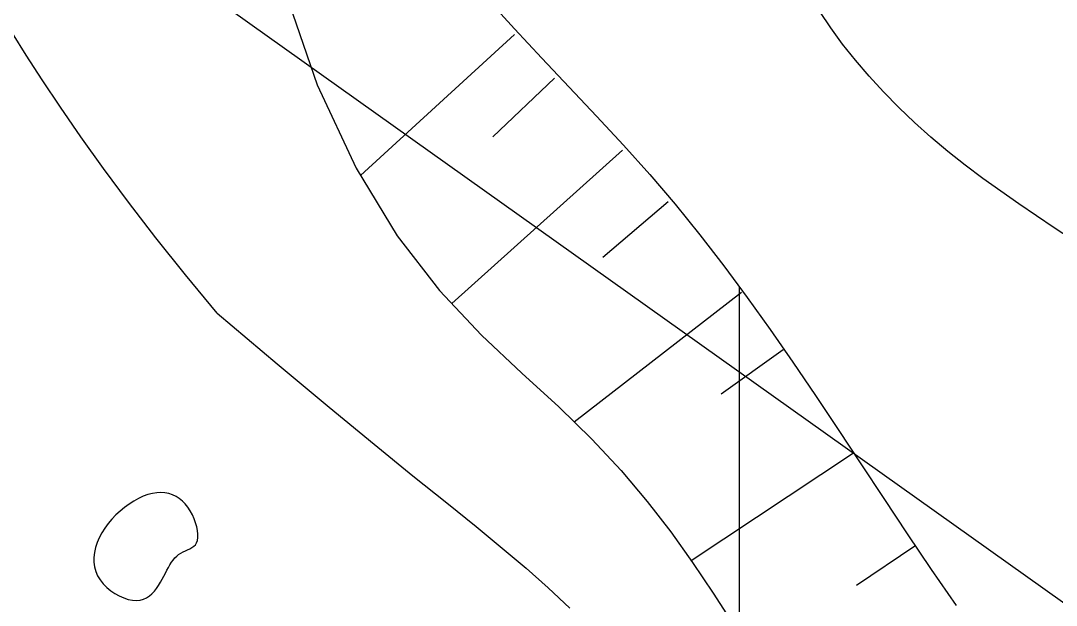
# Model space of a CAD drawing. Header units: millimetres. Extents: x 501029 to 503193, y 1805862 to 1807132.
# Drawn here: x 501895.34 to 501919.89, y 1806663.08 to 1806676.94 of the extents above; entities that cross this region are included whole.
import ezdxf

# ---------------------------------------------------------------- set-up
doc = ezdxf.new("R2010")
doc.units = ezdxf.units.MM
doc.header["$LTSCALE"] = 12
doc.header["$MEASUREMENT"] = 0
for name, color, linetype in [('3', 7, 'CONTINUOUS'), ('CTRINH', 7, 'CONTINUOUS'), ('DM1', 4, 'CONTINUOUS'), ('KHUNG', 7, 'CONTINUOUS')]:
    doc.layers.add(name, color=color, linetype=linetype)

msp = doc.modelspace()

# ---------------------------------------------------------------- linework, layer by layer
at = {"layer": '3', "color": 1, "linetype": 'Continuous', "flags": 128}
msp.add_lwpolyline([(502734.468, 1805863.404), (502565.854, 1806180.86), (502440.381, 1806356.363), (502262.265, 1806436.523), (502063.939, 1806567.977), (501955.637, 1806637.827), (501772.776, 1806767.939), (501708.223, 1807014.777), (501705.5739999999, 1807125.556)], dxfattribs=at)
at = {"layer": 'CTRINH', "color": 5, "linetype": 'ByBlock'}
msp.add_line((501912.3799958769, 1806625.918479225, 0.4269984989659897), (501912.3799958769, 1806670.630293611, 0.4269984989659897), dxfattribs=at)
at = {"layer": 'DM1'}
for p, q in [((501903.3961106249, 1806673.27112574), (501907.043791876, 1806676.615751266)), ((501906.529803707, 1806674.186960141), (501907.9972183394, 1806675.576801151)), ((501905.5637175879, 1806670.233761143), (501909.6080432007, 1806673.872573074)), ((501909.1417231965, 1806671.336153895), (501910.687615272, 1806672.656851973)), ((501908.4629732023, 1806667.431303427), (501912.4286653504, 1806670.503076138)), ((501911.9454581788, 1806668.096915748), (501913.4186410004, 1806669.147771098)), ((501911.2355444858, 1806664.148228701), (501915.0861015162, 1806666.699914573)), ((501915.1569577489, 1806663.563004637), (501916.5419905366, 1806664.496866885))]:
    msp.add_line(p, q, dxfattribs=at)
for points in [[(501899.9013747446, 1806688.429291413), (501900.2709013424, 1806684.270423908), (501900.8269714031, 1806680.761829374), (501901.5371492373, 1806677.834205373), (501902.3689991565, 1806675.418249463), (501903.2900854717, 1806673.444659207), (501904.2679724937, 1806671.844132164), (501905.2702245339, 1806670.547365894), (501906.2644059033, 1806669.485057958), (501907.2180809128, 1806668.587905918), (501908.0988138736, 1806667.786607335), (501908.8821325095, 1806667.022336999), (501909.5754181941, 1806666.278178643), (501910.1940157143, 1806665.547693228), (501910.7532698564, 1806664.824441718), (501911.268525407, 1806664.101985074), (501911.7551271526, 1806663.37388426), (501912.2284198798, 1806662.633700238)], [(501906.4013294184, 1806677.465934606), (501907.0443071891, 1806676.750015928), (501907.6947079295, 1806676.050593497), (501908.3467417205, 1806675.361550726), (501908.9946186436, 1806674.676771029), (501909.6325487799, 1806673.99013782), (501910.2547422105, 1806673.295534513), (501910.8568732801, 1806672.587892553), (501911.4404733882, 1806671.866335503), (501912.0085381967, 1806671.131034957), (501912.5640633688, 1806670.382162508), (501913.1100445667, 1806669.619889751), (501913.6494774532, 1806668.844388277), (501914.1853576909, 1806668.055829682), (501914.7206809424, 1806667.254385559), (501915.2584428701, 1806666.4402275), (501915.8016391369, 1806665.6135271), (501916.3542666408, 1806664.775284554), (501916.9243272229, 1806663.929814467), (501917.5208239598, 1806663.082260042)], [(501900, 1806670.005), (501899.2432003772, 1806670.917993346), (501898.5418384811, 1806671.796986851), (501897.8953881777, 1806672.637779156), (501897.3033233329, 1806673.436168902), (501896.7651178127, 1806674.187954732), (501896.2802454828, 1806674.888935285), (501895.8481802091, 1806675.534909204), (501895.4683958574, 1806676.121675129), (501895.1403662938, 1806676.645031703)], [(501900, 1806670.005), (501901.4188076225, 1806668.803644848), (501902.6505531961, 1806667.777388446), (501903.7167953507, 1806666.902470241), (501904.6390927159, 1806666.155129684), (501905.4390039213, 1806665.511606219), (501906.1380875964, 1806664.948139298), (501906.7579023708, 1806664.440968365), (501907.3200068742, 1806663.96633287), (501907.8459597363, 1806663.500472261), (501908.3573195867, 1806663.019625984)]]:
    msp.add_lwpolyline(points, dxfattribs=at)
at = {"layer": 'DM1', "elevation": 6}
msp.add_lwpolyline([(501920.257028189, 1806671.758081223), (501919.8461226809, 1806672.033469099), (501919.4272907645, 1806672.313992416), (501919.0036387303, 1806672.600935033), (501918.5782728689, 1806672.895580806), (501918.1542994708, 1806673.199213595), (501917.7348248263, 1806673.513117256), (501917.3229552261, 1806673.838575649), (501916.921545218, 1806674.176400894), (501916.5324423802, 1806674.525518162), (501916.157242548, 1806674.884380886), (501915.797541557, 1806675.251442499), (501915.4549352426, 1806675.625156437), (501915.1310194403, 1806676.003976131), (501914.8273899856, 1806676.386355016), (501914.545642714, 1806676.770746524), (501914.2873734609, 1806677.15560409)], dxfattribs=at)
msp.add_lwpolyline([(501920.257028189, 1806671.758081223), (501919.8461226809, 1806672.033469099), (501919.4272907645, 1806672.313992416), (501919.0036387303, 1806672.600935033), (501918.5782728689, 1806672.895580806), (501918.1542994708, 1806673.199213595), (501917.7348248263, 1806673.513117256), (501917.3229552261, 1806673.838575649), (501916.921545218, 1806674.176400894), (501916.5324423802, 1806674.525518162), (501916.157242548, 1806674.884380886), (501915.797541557, 1806675.251442499), (501915.4549352426, 1806675.625156437), (501915.1310194403, 1806676.003976131), (501914.8273899856, 1806676.386355016), (501914.545642714, 1806676.770746524), (501914.2873734609, 1806677.15560409)], dxfattribs=at)
msp.add_lwpolyline([(501920.257028189, 1806671.758081223), (501919.8461226809, 1806672.033469099), (501919.4272907645, 1806672.313992416), (501919.0036387303, 1806672.600935033), (501918.5782728689, 1806672.895580806), (501918.1542994708, 1806673.199213595), (501917.7348248263, 1806673.513117256), (501917.3229552261, 1806673.838575649), (501916.921545218, 1806674.176400894), (501916.5324423802, 1806674.525518162), (501916.157242548, 1806674.884380886), (501915.797541557, 1806675.251442499), (501915.4549352426, 1806675.625156437), (501915.1310194403, 1806676.003976131), (501914.8273899856, 1806676.386355016), (501914.545642714, 1806676.770746524), (501914.2873734609, 1806677.15560409)], dxfattribs=at)
msp.add_lwpolyline([(501920.257028189, 1806671.758081223), (501919.8461226809, 1806672.033469099), (501919.4272907645, 1806672.313992416), (501919.0036387303, 1806672.600935033), (501918.5782728689, 1806672.895580806), (501918.1542994708, 1806673.199213595), (501917.7348248263, 1806673.513117256), (501917.3229552261, 1806673.838575649), (501916.921545218, 1806674.176400894), (501916.5324423802, 1806674.525518162), (501916.157242548, 1806674.884380886), (501915.797541557, 1806675.251442499), (501915.4549352426, 1806675.625156437), (501915.1310194403, 1806676.003976131), (501914.8273899856, 1806676.386355016), (501914.545642714, 1806676.770746524), (501914.2873734609, 1806677.15560409)], dxfattribs=at)
msp.add_lwpolyline([(501920.257028189, 1806671.758081223), (501919.8461226809, 1806672.033469099), (501919.4272907645, 1806672.313992416), (501919.0036387303, 1806672.600935033), (501918.5782728689, 1806672.895580806), (501918.1542994708, 1806673.199213595), (501917.7348248263, 1806673.513117256), (501917.3229552261, 1806673.838575649), (501916.921545218, 1806674.176400894), (501916.5324423802, 1806674.525518162), (501916.157242548, 1806674.884380886), (501915.797541557, 1806675.251442499), (501915.4549352426, 1806675.625156437), (501915.1310194403, 1806676.003976131), (501914.8273899856, 1806676.386355016), (501914.545642714, 1806676.770746524), (501914.2873734609, 1806677.15560409)], dxfattribs=at)
at = {"layer": 'KHUNG'}
msp.add_lwpolyline([(501899.2394770209, 1806665.48531138), (501899.1714645387, 1806665.554723132), (501899.0981838351, 1806665.614278793), (501899.0198880048, 1806665.66373775), (501898.9368301423, 1806665.702859394), (501898.8492633426, 1806665.731403113), (501898.7574407002, 1806665.749128297), (501898.66161531, 1806665.755794336), (501898.5620402667, 1806665.751160617), (501898.4589686649, 1806665.73498653), (501898.3526535991, 1806665.707031465), (501898.2435139193, 1806665.667240138), (501898.1326314939, 1806665.616298578), (501898.0212539468, 1806665.555078143), (501897.9106289015, 1806665.484450188), (501897.8020039813, 1806665.40528607), (501897.6966268102, 1806665.318457146), (501897.5957450116, 1806665.224834772), (501897.5006062091, 1806665.125290306), (501897.4124580263, 1806665.020695103), (501897.3325480867, 1806664.91192052), (501897.2620243987, 1806664.799834205), (501897.2016365086, 1806664.685288965), (501897.1520343479, 1806664.569133898), (501897.1138678473, 1806664.452218104), (501897.0877869382, 1806664.33539068), (501897.0744415516, 1806664.219500725), (501897.0744816187, 1806664.105397338), (501897.0885570709, 1806663.993929616), (501897.1173178389, 1806663.885946658), (501897.1614138541, 1806663.782297563), (501897.2209863061, 1806663.683857856), (501897.2941414188, 1806663.591608774), (501897.3784766743, 1806663.506557983), (501897.4715895553, 1806663.429713145), (501897.5710775439, 1806663.362081926), (501897.6745381226, 1806663.304671991), (501897.7795687735, 1806663.258491003), (501897.8837669791, 1806663.224546628), (501897.9847302219, 1806663.203846529), (501898.0800559841, 1806663.197398372), (501898.1678379567, 1806663.205772949), (501898.2481546657, 1806663.227793571), (501898.3215808459, 1806663.261846674), (501898.388691232, 1806663.3063187), (501898.4500605588, 1806663.359596084), (501898.5062635609, 1806663.420065266), (501898.5578749728, 1806663.486112686), (501898.6054695297, 1806663.55612478), (501898.649621966, 1806663.628487987), (501898.6909070164, 1806663.701588745), (501898.7299097812, 1806663.773986185), (501898.7672568215, 1806663.844930194), (501898.8035850647, 1806663.91384335), (501898.839531437, 1806663.980148233), (501898.8757328658, 1806664.043267422), (501898.9128262778, 1806664.102623495), (501898.9514485998, 1806664.157639031), (501898.9922367585, 1806664.207736609), (501899.0358276809, 1806664.252338808), (501899.0828582939, 1806664.290868206), (501899.1336130375, 1806664.323154936), (501899.1869664039, 1806664.350659341), (501899.2414403986, 1806664.375249322), (501899.2955570271, 1806664.398792775), (501899.3478382949, 1806664.423157598), (501899.3968062074, 1806664.450211689), (501899.4409827701, 1806664.481822947), (501899.4788899884, 1806664.519859269), (501899.5090498677, 1806664.566188554), (501899.5299844135, 1806664.622678699), (501899.5405483308, 1806664.69052555), (501899.5409271211, 1806664.768236734), (501899.5316389859, 1806664.85364783), (501899.5132021263, 1806664.944594412), (501899.4861347433, 1806665.038912056), (501899.4509550383, 1806665.134436339), (501899.4081812124, 1806665.229002837), (501899.3583314666, 1806665.320447126), (501899.3019240024, 1806665.406604782)], close=True, dxfattribs=at)

doc.saveas('drawing.dxf')
